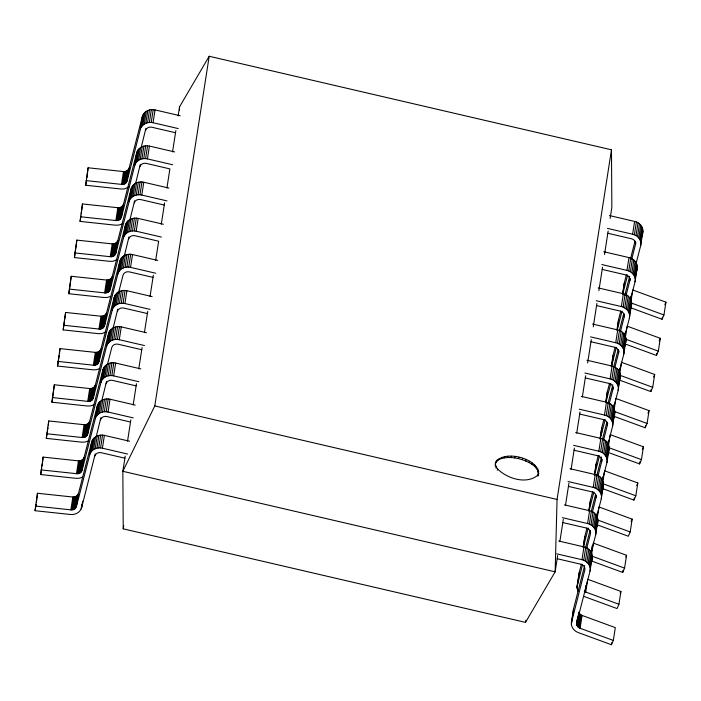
<?xml version="1.0" encoding="UTF-8"?>
<svg xmlns="http://www.w3.org/2000/svg" width="701" height="701" viewBox="0 0 701 701"><rect width="100%" height="100%" fill="white"/><g stroke="black" fill="none" stroke-linecap="round" stroke-linejoin="round"><path stroke-width="1.05" d="M179.474 110.066L179.552 106.824L209.196 56.264L611.474 149.804L611.85 207.347L610.124 218.423M611.474 149.804L557.067 499.454L555.139 571.823L525.505 622.383L123.227 528.843L122.841 471.3L125.216 456.071M95.24 453.88L81.649 507.62C80.413 512.413 75.121 515.069 70.424 514.49L35.05 510.714L37.468 493.259L72.843 497.035L75.322 496.781L77.347 495.537L78.459 493.6L91.708 441.998C93.11 436.67 99.34 434.094 104.405 435.374L129.597 441.236M37.048 497.894L37.468 493.259M82.516 477.179L79.406 478.213L76.05 478.327L40.676 474.542L43.094 457.096L78.477 460.872L80.957 460.618L82.972 459.374L84.085 457.438L97.334 405.835C98.736 400.508 104.966 397.931 110.031 399.211L135.223 405.073M42.673 461.731L43.094 457.096M88.142 441.017L85.04 442.051L81.675 442.165L46.301 438.379L48.719 420.933L84.102 424.71L86.582 424.447L88.598 423.211L89.71 421.275L102.959 369.672C104.361 364.345 110.592 361.769 115.656 363.048L140.857 368.91M48.299 425.568L48.719 420.933M93.768 404.854L90.666 405.888L87.31 406.002L51.927 402.216L54.354 384.77L89.728 388.547L92.208 388.284L94.232 387.048L95.336 385.112L108.594 333.51C109.987 328.182 116.226 325.606 121.282 326.885L146.483 332.747M54.354 384.77L51.927 402.216M99.393 368.691L96.291 369.725L92.935 369.839L57.561 366.053L59.979 348.607L95.354 352.384L97.833 352.121L99.857 350.886L100.97 348.949L114.219 297.347C115.612 292.019 121.851 289.443 126.907 290.722L152.108 296.584M59.55 353.243L59.979 348.607M106.377 331.696L101.917 333.562L98.561 333.676L63.186 329.891L65.605 312.444L100.979 316.221L103.459 315.958L105.483 314.723L106.596 312.786L119.845 261.184C121.247 255.856 127.477 253.28 132.542 254.559L157.734 260.421M65.605 312.444L63.186 329.891M110.653 296.365L107.542 297.399L104.186 297.513L68.812 293.728L71.23 276.273L106.605 280.058L109.084 279.795L111.108 278.56L112.221 276.623L125.47 225.021C126.872 219.693 133.102 217.117 138.167 218.397L163.359 224.259M71.23 276.273L68.812 293.728M117.637 259.37L113.168 261.236L109.812 261.35L74.437 257.565L76.856 240.11L112.23 243.895L114.719 243.633L116.734 242.397L117.847 240.461L131.096 188.858C132.498 183.531 138.728 180.954 143.793 182.234L168.985 188.096M76.856 240.11L74.437 257.565M121.904 224.04L118.793 225.074L115.437 225.187L80.063 221.402L82.481 203.947L117.864 207.733L120.344 207.47L122.36 206.234L123.472 204.298L136.721 152.695C138.123 147.368 144.353 144.792 149.418 146.071L174.619 151.933M82.481 203.947L81.228 213.928M128.888 187.044L124.427 188.911L121.071 189.025L85.688 185.239L88.116 167.784L123.49 171.57L125.97 171.307L127.994 170.071L129.098 168.135L142.356 116.532C143.749 111.205 149.979 108.629 155.044 109.908L180.245 115.77M88.116 167.784L86.854 177.765M592.31 512.361L596.095 497.614C596.779 494.967 594.588 492.4 592.065 491.892L568.432 486.398M597.935 476.198L601.721 461.451C602.404 458.805 600.222 456.237 597.69 455.729L574.058 450.235M603.561 440.035L607.346 425.288C608.03 422.642 605.848 420.074 603.316 419.566L579.683 414.072M609.187 403.872L612.972 389.125C613.655 386.479 611.474 383.911 608.941 383.403L585.309 377.909M614.812 367.71L618.597 352.962C619.281 350.316 617.099 347.749 614.575 347.24L590.943 341.746M620.438 331.547L624.223 316.799C624.915 314.153 622.725 311.586 620.201 311.078L596.569 305.583M626.072 295.384L629.857 280.637C630.541 277.99 628.35 275.423 625.827 274.915L602.194 269.421M631.697 259.212L635.483 244.474C636.166 241.827 633.976 239.26 631.452 238.752L607.82 233.258M584.669 565.549L573.584 608.731L571.35 623.005C571.061 627.325 574.285 631.18 578.22 632.565L611.447 644.736L613.314 640.434L580.095 628.262L578.018 626.948L576.827 624.959L576.774 622.751L590.023 571.149C591.399 565.856 587.026 560.73 581.97 559.705L556.769 553.843M558.767 541.032L583.959 546.885C591.6 548.217 594.325 557.26 590.671 563.595M591.057 552.887L595.648 534.986C597.024 529.693 592.652 524.567 587.596 523.542L562.404 517.68M564.393 504.869L589.594 510.722C597.226 512.054 599.951 521.097 596.297 527.432M596.682 516.725L601.283 498.823C602.65 493.53 598.277 488.404 593.221 487.379L568.029 481.517M570.018 468.706L595.219 474.559C602.851 475.891 605.576 484.934 601.922 491.27M602.308 480.562L606.908 462.66C608.275 457.367 603.903 452.233 598.847 451.216L573.655 445.354M575.644 432.543L600.845 438.397C607.381 439.553 611.149 447.063 608.091 453.004M607.933 444.399L612.534 426.497C613.901 421.205 609.528 416.07 604.481 415.053L579.28 409.191M581.278 396.38L606.47 402.234C614.654 403.671 616.766 413.485 612.902 419.995M613.831 407.185L618.159 390.334C619.526 385.042 615.163 379.907 610.107 378.89L584.906 373.028M620.157 377.515C621.524 372.231 617.152 367.096 612.096 366.071L586.903 360.218M619.193 372.073L623.785 354.171C625.161 348.879 620.788 343.744 615.732 342.728L590.531 336.866M592.529 324.055L617.721 329.908C624.258 331.065 628.026 338.565 624.968 344.515M624.819 335.91L629.41 318.009C630.786 312.716 626.414 307.581 621.358 306.565L596.165 300.703M598.155 287.892L623.355 293.745C629.884 294.902 633.651 302.403 630.593 308.352M630.444 299.748L635.045 281.837C636.412 276.553 632.039 271.418 626.983 270.393L601.791 264.54M603.78 251.729L628.981 257.582C635.518 258.739 639.286 266.24 636.228 272.19M636.07 263.585L640.67 245.674C642.037 240.39 637.665 235.256 632.609 234.23L607.417 228.377M609.406 215.558L634.607 221.42C641.143 222.576 644.911 230.077 641.853 236.027M35.05 510.714L36.049 504.299M36.382 502.17L36.881 498.963M40.676 474.542L41.674 468.137M42.007 466.007L42.34 463.869M46.301 438.379L47.3 431.974M47.633 429.844L47.966 427.706M57.561 366.053L59.217 355.381M80.063 221.402L80.895 216.066M85.688 185.239L86.521 179.903M35.479 506.069L70.854 509.846L72.843 497.035M41.105 469.907L76.479 473.683L78.477 460.872M46.73 433.744L82.105 437.52L84.102 424.71M52.356 397.581L87.73 401.358L89.728 388.547M57.981 361.418L93.356 365.195L95.354 352.384M63.607 325.255L98.99 329.032L100.979 316.221M69.241 289.092L104.615 292.869L106.605 280.058M74.867 252.93L110.241 256.706L112.23 243.895M80.492 216.767L115.867 220.543L117.864 207.733M86.118 180.604L121.492 184.381L123.49 171.57M70.854 509.846L71.695 509.881L73.693 497.07M76.479 473.683L77.32 473.718L79.318 460.907M82.105 437.52L82.946 437.555L84.944 424.736M87.73 401.358L88.58 401.393L90.569 388.573M93.356 365.195L94.206 365.23L96.195 352.41M98.99 329.032L99.831 329.067L101.82 316.247M104.615 292.869L105.457 292.904L107.455 280.085M110.241 256.706L111.082 256.741L113.08 243.922M115.867 220.543L116.708 220.578L118.706 207.759M121.492 184.381L122.342 184.416L124.331 171.596M71.695 509.881L72.527 509.793L74.525 496.983M77.32 473.718L78.153 473.631L80.151 460.82M82.946 437.555L83.787 437.468L85.776 424.657M88.58 401.393L89.413 401.305L91.402 388.494M94.206 365.23L95.038 365.142L97.027 352.331M99.831 329.067L100.664 328.979L102.661 316.16M105.457 292.904L106.289 292.816L108.287 279.997M111.082 256.741L111.915 256.654L113.912 243.834M116.708 220.578L117.549 220.491L119.538 207.671M122.342 184.416L123.174 184.328L125.164 171.508M72.527 509.793L73.333 509.592L75.322 496.781M78.153 473.631L78.959 473.429L80.957 460.618M83.787 437.468L84.584 437.266L86.582 424.447M89.413 401.305L90.21 401.103L92.208 388.284M95.038 365.142L95.844 364.941L97.833 352.121M100.664 328.979L101.47 328.778L103.459 315.958M106.289 292.816L107.095 292.615L109.084 279.795M111.915 256.654L112.721 256.452L114.719 243.633M117.549 220.491L118.346 220.289L120.344 207.47M123.174 184.328L123.972 184.126L125.97 171.307M73.333 509.592L74.087 509.276L76.076 496.466M78.959 473.429L79.712 473.114L81.702 460.303M84.584 437.266L85.338 436.951L87.327 424.14M90.21 401.103L90.964 400.788L92.961 387.977M95.844 364.941L96.589 364.625L98.587 351.814M101.47 328.778L102.215 328.462L104.212 315.652M107.095 292.615L107.84 292.299L109.838 279.489M112.721 256.452L113.474 256.137L115.463 243.326M118.346 220.289L119.1 219.974L121.089 207.163M123.972 184.126L124.725 183.811L126.715 171M74.087 509.276L74.762 508.865L76.759 496.045M79.712 473.114L80.387 472.702L82.385 459.882M85.338 436.951L86.013 436.539L88.011 423.719M90.964 400.788L91.647 400.376L93.636 387.557M96.589 364.625L97.273 364.213L99.262 351.394M102.215 328.462L102.898 328.05L104.887 315.231M107.84 292.299L108.524 291.888L110.521 279.068M113.474 256.137L114.149 255.716L116.147 242.905M119.1 219.974L119.775 219.553L121.772 206.742M124.725 183.811L125.4 183.39L127.398 170.58M74.762 508.865L75.358 508.356L77.347 495.537M80.387 472.702L80.983 472.194L82.972 459.374M86.013 436.539L86.609 436.031L88.598 423.211M91.647 400.376L92.234 399.868L94.232 387.048M97.273 364.213L97.86 363.705L99.857 350.886M102.898 328.05L103.485 327.542L105.483 314.723M108.524 291.888L109.119 291.379L111.108 278.56M114.149 255.716L114.745 255.217L116.734 242.397M119.775 219.553L120.37 219.054L122.36 206.234M125.4 183.39L125.996 182.882L127.994 170.071M75.358 508.356L77.837 494.95M80.983 472.194L83.463 458.787M86.609 436.031L89.088 422.624M92.234 399.868L94.714 386.461M97.86 363.705L100.348 350.298M103.485 327.542L105.974 314.136M109.119 291.379L111.599 277.973M114.745 255.217L117.225 241.81M120.37 219.054L122.85 205.647M125.996 182.882L128.476 169.484M75.839 507.769L78.214 494.301M81.474 471.607L83.84 458.139M87.099 435.444L89.465 421.976M92.725 399.281L95.091 385.813M98.35 363.118L100.716 349.65M103.976 326.955L106.342 313.487M109.601 290.792L111.976 277.324M115.227 254.629L117.602 241.162M120.861 218.458L123.227 204.999M126.487 182.295L128.853 168.836M76.216 507.112L78.459 493.6M81.842 470.949L84.085 457.438M87.467 434.786L89.71 421.275M93.102 398.624L95.336 385.112M98.727 362.461L100.97 348.949M104.353 326.298L106.596 312.786M109.978 290.135L112.221 276.623M115.604 253.972L117.847 240.461M121.229 217.809L123.472 204.298M126.855 181.647L129.098 168.135M81.158 509.022L81.815 504.746M76.462 506.42L89.719 454.809L91.708 441.998M82.096 470.248L95.345 418.646L97.334 405.835M87.721 434.085L100.97 382.483L102.959 369.672M93.347 397.923L106.596 346.32L108.594 333.51M98.972 361.76L112.221 310.157L114.219 297.347M104.598 325.597L117.847 273.995L119.845 261.184M110.223 289.434L123.481 237.832L125.47 225.021M115.858 253.271L129.107 201.669L131.096 188.858M121.483 217.108L134.732 165.506L136.721 152.695M127.109 180.946L140.358 129.343L142.356 116.532M81.649 507.62L82.648 501.215M89.719 454.809L92.269 440.465M95.345 418.646L97.895 404.302M100.97 382.483L103.52 368.139M106.596 346.32L109.154 331.976M112.221 310.157L114.78 295.813M117.847 273.995L120.406 259.65M123.481 237.832L126.031 223.488M129.107 201.669L131.657 187.325M134.732 165.506L137.282 151.162M140.358 129.343L142.908 114.999M90.28 453.275L91.139 451.865L93.128 439.054M95.906 417.113L96.764 415.702L98.753 402.891M101.531 380.95L102.39 379.539L104.379 366.728M107.157 344.787L108.015 343.376L110.013 330.565M112.782 308.624L113.641 307.213L115.639 294.402M118.408 272.461L119.266 271.05L121.264 258.24M124.033 236.298L124.892 234.888L126.89 222.077M129.667 200.136L130.526 198.725L132.515 185.914M135.293 163.973L136.152 162.562L138.141 149.751M140.919 127.81L141.777 126.399L143.766 113.588M91.139 451.865L92.269 450.62L94.258 437.801M96.764 415.702L97.895 414.457L99.884 401.638M102.39 379.539L103.52 378.295L105.509 365.475M108.015 343.376L109.146 342.132L111.144 329.312M113.641 307.213L114.771 305.969L116.769 293.149M119.266 271.05L120.397 269.806L122.395 256.987M124.892 234.888L126.022 233.643L128.02 220.824M130.526 198.725L131.657 197.472L133.646 184.661M136.152 162.562L137.282 161.309L139.271 148.498M141.777 126.399L142.908 125.146L144.897 112.335M92.269 450.62L93.636 449.569L95.625 436.758M97.895 414.457L99.262 413.406L101.251 400.595M103.52 378.295L104.887 377.243L106.885 364.432M109.146 342.132L110.513 341.08L112.511 328.27M114.771 305.969L116.138 304.917L118.136 292.107M120.397 269.806L121.764 268.755L123.762 255.944M126.022 233.643L127.398 232.592L129.387 219.781M131.657 197.472L133.024 196.429L135.013 183.609M137.282 161.309L138.649 160.266L140.638 147.447M142.908 125.146L144.275 124.103L146.272 111.284M93.636 449.569L95.196 448.754L97.194 435.943M99.262 413.406L100.821 412.591L102.819 399.78M104.887 377.243L106.456 376.428L108.445 363.617M110.513 341.08L112.081 340.265L114.07 327.455M116.138 304.917L117.707 304.103L119.696 291.283M121.764 268.755L123.332 267.94L125.33 255.12M127.398 232.592L128.958 231.777L130.956 218.957M133.024 196.429L134.583 195.614L136.581 182.795M138.649 160.266L140.218 159.451L142.207 146.632M144.275 124.103L145.843 123.288L147.832 110.469M96.203 436.705L100.865 417.717M101.829 400.543L106.491 381.554M113.08 328.217L117.742 309.229M124.34 255.891L128.993 236.903M129.694 220.78L134.627 200.74M135.591 183.566L140.253 164.577M141.216 147.403L145.878 128.414M95.196 448.754L96.913 448.193L98.902 435.382M100.821 412.591L102.539 412.03L104.528 399.219M106.456 376.428L108.164 375.867L110.162 363.057M112.081 340.265L113.79 339.705L115.788 326.894M117.707 304.103L119.415 303.542L121.413 290.731M123.332 267.94L125.05 267.379L127.039 254.568M128.958 231.777L130.675 231.216L132.664 218.405M134.583 195.614L136.301 195.053L138.29 182.242M140.218 159.451L141.926 158.89L143.924 146.08M145.843 123.288L147.552 122.728L149.55 109.917M96.913 448.193L98.718 447.913L100.716 435.093M102.539 412.03L104.344 411.75L106.342 398.93M108.164 375.867L109.978 375.587L111.967 362.767M113.79 339.705L115.604 339.424L117.593 326.605M119.415 303.542L121.229 303.261L123.218 290.442M125.05 267.379L126.855 267.099L128.853 254.279M130.675 231.216L132.48 230.936L134.478 218.116M136.301 195.053L138.106 194.773L140.104 181.953M141.926 158.89L143.74 158.61L145.729 145.79M147.552 122.728L149.366 122.438L151.355 109.628M98.718 447.913L100.576 447.913L102.565 435.093M104.344 411.75L106.201 411.75L108.191 398.93M109.978 375.587L111.827 375.587L113.816 362.767M115.604 339.424L117.453 339.424L119.45 326.605M121.229 303.261L123.078 303.261L125.076 290.442M126.855 267.099L128.704 267.09L130.701 254.279M132.48 230.936L134.338 230.927L136.327 218.116M138.106 194.773L139.963 194.764L141.952 181.953M143.74 158.61L145.589 158.601L147.578 145.79M149.366 122.438L151.214 122.438L153.212 109.628M127.608 454.046L102.407 448.193L104.405 435.374M133.234 417.884L108.033 412.03L110.031 399.211M138.859 381.721L113.667 375.867L115.656 363.048M144.485 345.558L119.293 339.705L121.282 326.885M150.11 309.395L124.918 303.542L126.907 290.722M155.745 273.232L130.544 267.379L132.542 254.559M161.37 237.069L136.169 231.216L138.167 218.397M166.996 200.907L141.795 195.053L143.793 182.234M172.621 164.744L147.429 158.89L149.418 146.071M178.247 128.581L153.055 122.719L155.044 109.908M127.538 441.139L130.842 419.908M133.164 404.976L136.467 383.736M138.789 368.814L142.093 347.573M144.415 332.651L147.718 311.41M150.04 296.488L153.353 275.248M155.675 260.325L158.645 241.223L135.013 235.729C132.48 235.089 129.361 236.377 128.669 239.041M161.3 224.162L164.604 202.922M166.926 187.999L169.896 168.897L146.264 163.403C143.731 162.763 140.621 164.052 139.92 166.715M172.551 151.837L175.855 130.596M178.142 115.893L179.552 106.824M123.227 528.843L123.726 525.601M557.681 555.516L555.139 571.823L122.841 471.3L154.79 405.914L209.196 56.264M525.505 622.383L525.838 620.219M559.836 541.663L563.306 519.353M565.462 505.5L568.932 483.191M571.087 469.337L574.391 448.097M576.713 433.174L580.016 411.934M582.338 397.011L585.642 375.771M587.64 362.969L591.276 339.608M593.265 326.806L596.902 303.445M598.891 290.643L602.527 267.283M604.516 254.481L608.153 231.12M577.869 591.223L576.976 586.842L579.21 572.568L581.374 564.147M583.101 547.472L584.836 536.405L587 527.984M588.805 510.924L590.461 500.242L592.625 491.813M594.36 475.147L596.087 464.08L598.251 455.65M599.986 438.984L601.721 427.917L603.876 419.487M605.682 402.435L607.346 391.754L609.511 383.324M611.237 366.658L612.972 355.591L615.136 347.161M616.933 330.101L618.597 319.428L620.762 310.999M622.497 294.332L624.223 283.265L626.387 274.836M571.385 624.495L573.584 608.731M577.011 588.332L579.21 572.568M583.469 546.824L584.836 536.405M589.094 510.661L590.461 500.242M595.053 472.36L596.087 464.08M600.678 436.197L601.721 427.917M606.146 401.103L607.346 391.754M611.771 364.941L612.271 361.742M617.397 328.778L618.597 319.428M623.023 292.615L623.522 289.417M581.97 559.705L583.959 546.885M587.596 523.542L589.594 510.722M593.221 487.379L595.219 474.559M598.847 451.216L600.845 438.397M604.481 415.053L606.47 402.234M610.107 378.89L612.096 366.071M615.732 342.728L617.721 329.908M621.358 306.565L623.355 293.745M626.983 270.393L628.981 257.582M632.609 234.23L634.607 221.42M583.74 560.257L585.729 547.446M589.366 524.094L591.355 511.283M594.991 487.931L596.98 475.12M600.617 451.768L602.615 438.957M606.242 415.605L608.24 402.795M611.868 379.443L613.866 366.632M617.493 343.28L619.491 330.469M623.128 307.117L625.117 294.306M628.753 270.954L630.742 258.143M634.379 234.791L636.368 221.98M585.379 561.072L587.368 548.261M591.004 524.909L593.002 512.098M596.63 488.746L598.628 475.935M602.255 452.583L604.253 439.772M607.89 416.42L609.879 403.61M613.515 380.257L615.504 367.447M619.141 344.095L621.13 331.284M624.766 307.932L626.764 295.121M630.392 271.769L632.39 258.949M636.017 235.606L638.015 222.787M596.095 497.614L596.428 495.476M601.721 461.451L602.054 459.313M607.346 425.288L607.679 423.15M612.972 389.125L613.305 386.987M618.597 352.962L618.93 350.824M624.223 316.799L624.556 314.661M629.857 280.637L630.181 278.499M635.483 244.474L635.816 242.336M576.66 623.478L577.606 617.415M576.678 624.223L577.668 617.818M576.827 624.959L578.316 615.347M586.842 562.123L588.84 549.304M592.476 525.952L594.466 513.141M598.102 489.789L600.091 476.978M603.727 453.626L605.725 440.815M609.353 417.463L611.351 404.652M614.979 381.3L616.976 368.489M620.604 345.137L622.602 332.327M626.238 308.975L628.227 296.164M631.864 272.812L633.853 260.001M637.489 236.649L639.478 223.838M577.098 625.669L578.816 612.148M577.501 626.335L579.499 613.524L579.096 612.858M578.018 626.948L580.007 614.129L579.499 613.524M588.095 563.367L590.093 550.557M593.721 527.205L595.719 514.394M599.346 491.042L601.344 478.222M604.981 454.879L606.97 442.059M610.606 418.716L612.595 405.897M616.232 382.553L618.221 369.734M621.857 346.39L623.855 333.571M627.483 310.228L629.48 297.408M633.108 274.065L635.106 261.245M638.734 237.902L640.732 225.082M578.632 627.474L580.621 614.663L580.007 614.129M579.333 627.921L581.322 615.101L580.621 614.663M583.854 596.402L617.073 608.573L618.939 604.271L584.958 591.758L585.948 585.353M589.085 564.778L592.082 545.983M594.72 528.615L596.709 515.796M596.875 515.156L597.208 513.027M600.345 492.452L602.834 476.864M605.971 456.29L607.96 443.47M608.126 442.83L608.459 440.692M611.596 420.127L613.594 407.307M613.752 406.668L614.085 404.53M617.222 383.964L619.22 371.144M619.386 370.505L619.71 368.367M622.847 347.801L624.845 334.982M625.012 334.342L625.345 332.204M628.482 311.638L630.97 296.041M634.107 275.475L636.096 262.656M639.733 239.313L641.722 226.493M580.095 628.262L582.084 615.452L581.322 615.101M585.721 592.1L587.71 579.289L620.937 591.46L618.939 604.271M589.795 566.312L593.344 543.126L626.563 555.297L624.565 568.108L622.698 572.41L591.486 560.975M595.421 530.149L598.969 506.963L632.188 519.134L630.199 531.945L628.324 536.247L597.121 524.812M601.046 493.977L604.428 471.861M606.672 457.814L610.221 434.629L643.439 446.8L641.45 459.619L639.575 463.922L608.372 452.487M612.306 421.651L615.68 399.535M617.932 385.489L621.472 362.303L654.699 374.474L652.701 387.294L650.835 391.596L619.623 380.161M623.557 349.326L626.939 327.209M629.183 313.163L632.565 291.046M634.808 277L636.806 264.189M640.434 240.837L642.431 228.027M590.189 567.915L592.187 555.096M595.824 531.752L597.813 518.933M601.449 495.589L603.438 482.77M607.075 459.427L609.064 446.607M612.7 423.264L614.698 410.444M618.326 387.092L620.324 374.281M623.951 350.929L625.949 338.119M629.586 314.767L631.575 301.956M635.211 278.604L637.2 265.793M640.837 242.441L642.826 229.63M590.023 571.149L592.266 556.725M595.648 534.986L597.892 520.563M601.283 498.823L603.517 484.4M606.908 462.66L609.143 448.237M612.534 426.497L614.768 412.074M618.159 390.334L620.403 375.911M623.785 354.171L626.028 339.748M629.41 318.009L631.654 303.586M635.045 281.837L637.279 267.423M640.67 245.674L642.905 231.26M611.447 644.736L611.78 642.598M622.698 572.41L623.031 570.272M602.746 488.65L633.949 500.085L634.282 497.947M639.575 463.922L639.908 461.784M613.997 416.324L645.209 427.759L645.542 425.621M650.835 391.596L651.168 389.458M625.248 343.998L656.46 355.433L656.793 353.295M630.882 307.835L662.086 319.27L662.419 317.132M613.314 640.434L615.312 627.623L582.084 615.452M633.949 500.085L635.825 495.782L637.814 482.971L604.595 470.792M645.209 427.759L647.076 423.457L649.073 410.637L615.846 398.466M656.46 355.433L658.327 351.131L660.324 338.311L627.106 326.14M662.086 319.27L663.952 314.968L665.95 302.149L632.731 289.977M624.223 283.265L624.021 286.21M612.972 355.591L613.06 360.007M576.976 586.842L582.627 564.323M571.35 623.005L584.836 569.939C585.519 567.293 583.337 564.734 580.814 564.217L557.181 558.723M118.443 293.106L123.034 275.204C123.735 272.54 126.855 271.252 129.387 271.892L153.02 277.386M107.455 364.38L111.783 347.53C112.484 344.866 115.604 343.578 118.127 344.217L141.76 349.711M496.159 461.24L495.221 464.272C500.321 447.676 543.214 458.673 537.833 476.102L538.771 473.07M495.265 466.209L495.546 463.019M495.844 462.494L497.421 459.672M495.957 468.233L496.282 466.971L495.581 464.947M497.097 460.925L498.946 459.611L499.27 458.358M497.289 470.283L497.614 469.03L496.282 466.971M498.946 459.611L501.346 458.585L501.671 457.332M501.346 458.585L504.221 457.893L504.536 456.631M504.221 457.893L507.471 457.543L507.796 456.29M507.471 457.543L511.003 457.551L511.327 456.29M511.003 457.551L514.718 457.911L515.042 456.658M514.718 457.911L518.503 458.62L518.819 457.367M538.456 474.323C538.228 466.06 528.869 462.152 522.227 459.654L522.552 458.401M525.794 460.986L526.118 459.733M529.08 462.564L529.404 461.311M532.006 464.351L532.331 463.098M534.46 466.288L534.784 465.035M536.388 468.312L536.712 467.059M537.72 470.371L538.035 469.118M538.412 472.395L538.736 471.142M630.444 259.037L635.045 241.135M622.768 293.973L627.64 275.011M624.819 295.2L629.682 276.247M617.143 330.136L622.015 311.174M619.456 330.311L623.785 313.461M611.517 366.299L616.381 347.337M613.831 366.474L618.159 349.624M605.892 402.462L610.755 383.5M607.933 403.697L612.805 384.735M600.266 438.624L605.129 419.662M602.58 438.8L606.908 421.949M594.641 474.787L599.504 455.834M619.342 380.678L619.886 378.566M596.682 476.023L601.546 457.061M589.006 510.95L593.878 491.997M591.329 511.125L595.648 494.275M583.381 547.113L588.253 528.16M585.431 548.348L590.023 530.438M586.676 548.524L590.461 533.776C591.153 531.13 588.963 528.563 586.439 528.055L562.807 522.56M145.545 130.552C146.246 127.889 149.357 126.601 151.889 127.24L175.522 132.734M134.294 202.878C134.995 200.214 138.106 198.926 140.638 199.566L164.271 205.06M117.409 311.367C118.11 308.703 121.229 307.415 123.762 308.054L147.394 313.549M106.158 383.692C106.859 381.029 109.969 379.74 112.502 380.38L136.134 385.874M100.532 419.855C101.233 417.191 104.344 415.903 106.876 416.543L130.509 422.037M94.907 456.018C95.599 453.354 98.718 452.066 101.251 452.706L124.883 458.2M664.828 304.733L665.95 302.149M659.203 340.896L660.324 338.311M653.577 377.059L654.699 374.474M647.952 413.222L649.073 410.637M642.318 449.385L643.439 446.8M636.692 485.548L637.814 482.971M631.066 521.71L632.188 519.134M625.818 557.015L626.563 555.297M620.183 593.177L620.937 591.46M538.158 474.849C526.942 484.952 507.384 478.713 497.614 469.03M151.214 122.438L153.055 122.719M145.589 158.601L147.429 158.89M139.963 194.764L141.795 195.053M134.338 230.927L136.169 231.216M128.704 267.09L130.544 267.379M123.078 303.261L124.918 303.542M117.453 339.424L119.293 339.705M111.827 375.587L113.667 375.867M106.201 411.75L108.033 412.03M100.576 447.913L102.407 448.193M154.79 405.914L557.067 499.454M518.503 458.62L522.227 459.654M631.741 303.165L663.952 314.968M626.116 339.328L658.327 351.131M620.49 375.491L652.701 387.294M614.865 411.653L647.076 423.457M609.23 447.816L641.45 459.619M603.605 483.979L635.825 495.782M597.979 520.142L630.199 531.945M592.354 556.305L624.565 568.108M584.257 591.311L584.958 591.758M618.396 322.372L618.694 323.844M607.136 394.698L607.434 396.17M601.511 430.861L601.808 432.333M590.26 503.187L590.557 504.659"/></g></svg>
